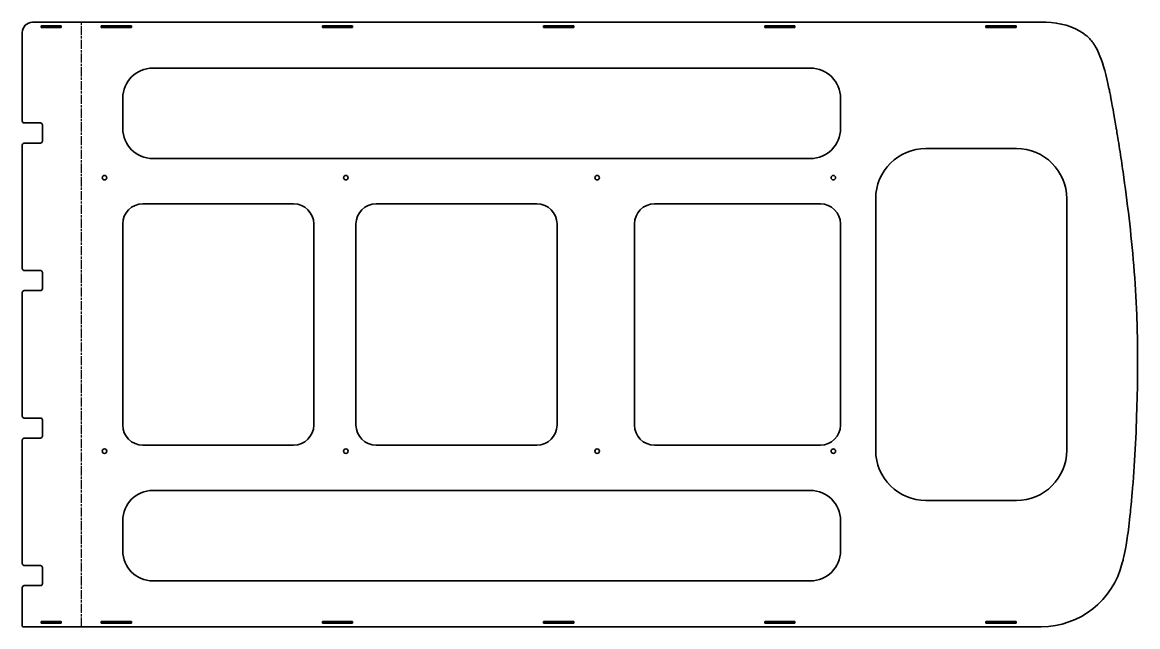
# Model space of a CAD drawing. Header units: inches. Extents: x 0 to 1109, y 0 to 601.
import ezdxf

# ---------------------------------------------------------------- set-up
doc = ezdxf.new("R2010")
doc.units = ezdxf.units.IN
doc.header["$MEASUREMENT"] = 0
doc.linetypes.add('Chain', pattern=[13.68, 9.12, -1.14, 2.28, -1.14])
doc.layers.add('Bend Centerline (ANSI)', color=7, linetype='Chain', lineweight=25)
doc.layers.add('Visible (ANSI)', color=7, linetype='Continuous', lineweight=35)

# ---------------------------------------------------------------- blocks, each defined once
blk = doc.blocks.new('GLD-V003-SPBRFRG002_Chapas Fibra Sujección_GLD-V003-SPBRFRG002 (Desplegada)')
at = {"layer": 'Bend Centerline (ANSI)'}
blk.add_line((-495.7, -300.5), (-495.7, 300.5), dxfattribs=at)
at = {"layer": 'Visible (ANSI)'}
for p, q in [((-544.7, 300.5), (463.8, 300.5)), ((-554.7, 290.5), (-554.7, 202.4)), ((-536.1, 297.1), (-516, 297.1)), ((-536.1, 295.5), (-536.1, 297.1)), ((-516, 295.5), (-536.1, 295.5)), ((-516, 297.1), (-516, 295.5)), ((-476.2, 297.1), (-446.1, 297.1)), ((-476.2, 295.5), (-476.2, 297.1)), ((-446.1, 295.5), (-476.2, 295.5)), ((-446.1, 297.1), (-446.1, 295.5)), ((-256.2, 297.1), (-226.1, 297.1)), ((-256.2, 295.5), (-256.2, 297.1)), ((-226.1, 295.5), (-256.2, 295.5)), ((-226.1, 297.1), (-226.1, 295.5)), ((-36.2, 297.1), (-6.1, 297.1)), ((-36.2, 295.5), (-36.2, 297.1)), ((-6.1, 295.5), (-36.2, 295.5)), ((-6.1, 297.1), (-6.1, 295.5)), ((183.8, 297.1), (213.9, 297.1)), ((183.8, 295.5), (183.8, 297.1)), ((213.9, 295.5), (183.8, 295.5)), ((213.9, 297.1), (213.9, 295.5)), ((403.8, 297.1), (433.9, 297.1)), ((403.8, 295.5), (403.8, 297.1)), ((433.9, 295.5), (403.8, 295.5)), ((433.9, 297.1), (433.9, 295.5)), ((-424.8, 255), (229.2, 255)), ((-454.8, 195), (-454.8, 225)), ((259.2, 225), (259.2, 195)), ((-552.7, 200.4), (-536.7, 200.4)), ((-534.7, 198.4), (-534.7, 182.4)), ((-554.7, 178.4), (-554.7, 55.7)), ((-536.7, 180.4), (-552.7, 180.4)), ((344.2, 175), (434.2, 175)), ((229.2, 165), (-424.8, 165)), ((294.2, -125), (294.2, 125)), ((484.2, 125), (484.2, -125)), ((-434.8, 120), (-284.8, 120)), ((-202.8, 120), (-42.8, 120)), ((74.2, 120), (239.2, 120)), ((-454.8, -100), (-454.8, 100)), ((-264.8, 100), (-264.8, -100)), ((-222.8, -100), (-222.8, 100)), ((-22.8, 100), (-22.8, -100)), ((54.2, -100), (54.2, 100)), ((259.2, 100), (259.2, -100)), ((-552.7, 53.7), (-536.7, 53.7)), ((-534.7, 51.7), (-534.7, 35.7)), ((-536.7, 33.7), (-552.7, 33.7)), ((-554.7, 31.7), (-554.7, -91)), ((-552.7, -93), (-536.7, -93)), ((-534.7, -95), (-534.7, -111)), ((-554.7, -115), (-554.7, -237.7)), ((-536.7, -113), (-552.7, -113)), ((-284.8, -120), (-434.8, -120)), ((-42.8, -120), (-202.8, -120)), ((239.2, -120), (74.2, -120)), ((-424.8, -165), (229.2, -165)), ((434.2, -175), (344.2, -175)), ((-454.8, -225), (-454.8, -195)), ((259.2, -195), (259.2, -225)), ((-552.7, -239.7), (-536.7, -239.7)), ((-534.7, -241.7), (-534.7, -257.7)), ((229.2, -255), (-424.8, -255)), ((-554.7, -261.7), (-554.7, -299.5)), ((-536.7, -259.7), (-552.7, -259.7)), ((-536.1, -295.5), (-516, -295.5)), ((-536.1, -297.1), (-536.1, -295.5)), ((-516, -297.1), (-536.1, -297.1)), ((-516, -295.5), (-516, -297.1)), ((-476.2, -295.5), (-446.1, -295.5)), ((-476.2, -297.1), (-476.2, -295.5)), ((-446.1, -297.1), (-476.2, -297.1)), ((-446.1, -295.5), (-446.1, -297.1)), ((-256.2, -295.5), (-226.1, -295.5)), ((-256.2, -297.1), (-256.2, -295.5)), ((-226.1, -297.1), (-256.2, -297.1)), ((-226.1, -295.5), (-226.1, -297.1)), ((-36.2, -295.5), (-6.1, -295.5)), ((-36.2, -297.1), (-36.2, -295.5)), ((-6.1, -297.1), (-36.2, -297.1)), ((-6.1, -295.5), (-6.1, -297.1)), ((183.8, -295.5), (213.9, -295.5)), ((183.8, -297.1), (183.8, -295.5)), ((213.9, -297.1), (183.8, -297.1)), ((213.9, -295.5), (213.9, -297.1)), ((403.8, -295.5), (433.9, -295.5)), ((403.8, -297.1), (403.8, -295.5)), ((433.9, -297.1), (403.8, -297.1)), ((433.9, -295.5), (433.9, -297.1)), ((-553.7, -300.5), (458.8, -300.5))]:
    blk.add_line(p, q, dxfattribs=at)
for centre in [(-472.9, 146), (-232.9, 146), (17.1, 146), (252.1, 146), (-472.9, -126), (-232.9, -126), (17.1, -126), (252.1, -126)]:
    blk.add_circle(centre, 2.25, dxfattribs=at)
at = {"layer": 'Visible (ANSI)', "extrusion": (0, 0, -1)}
for centre, radius, start, end in [((544.7, 290.5), 10, 360, 90), ((-463.8, 233.6), 66.9, 90, 124.2697), ((552.7, 202.4), 2, 270, 360), ((552.7, 178.4), 2, 0, 90), ((552.7, 55.7), 2, 270, 0), ((552.7, 31.7), 2, 0, 90), ((552.7, -91), 2, 270, 360), ((552.7, -115), 2, 0, 90), ((552.7, -237.7), 2, 270, 360), ((-458.8, -217.5), 83, 193.6123, 270), ((552.7, -261.7), 2, 360, 90), ((553.7, -299.5), 1, 270, 0)]:
    blk.add_arc(centre, radius, start, end, dxfattribs=at)
at = {"layer": 'Visible (ANSI)'}
for centre, radius, start, end in [((-424.8, 225), 30, 90, 180), ((229.2, 225), 30, 360, 90), ((-536.7, 198.4), 2, 360, 90), ((-424.8, 195), 30, 180, 270), ((229.2, 195), 30, 270, 0), ((-536.7, 182.4), 2, 270, 360), ((344.2, 125), 50, 90, 180), ((434.2, 125), 50, 0, 90), ((-434.8, 100), 20, 90, 180), ((-284.8, 100), 20, 360, 90), ((-202.8, 100), 20, 90, 180), ((-42.8, 100), 20, 0, 90), ((74.2, 100), 20, 90, 180), ((239.2, 100), 20, 0, 90), ((-536.7, 51.7), 2, 0, 90), ((-536.7, 35.7), 2, 270, 360), ((-536.7, -95), 2, 360, 90), ((-434.8, -100), 20, 180, 270), ((-284.8, -100), 20, 270, 360), ((-202.8, -100), 20, 180, 270), ((-42.8, -100), 20, 270, 0), ((74.2, -100), 20, 180, 270), ((239.2, -100), 20, 270, 0), ((-536.7, -111), 2, 270, 360), ((344.2, -125), 50, 180, 270), ((434.2, -125), 50, 270, 0), ((-424.8, -195), 30, 90, 180), ((229.2, -195), 30, 360, 90), ((-424.8, -225), 30, 180, 270), ((229.2, -225), 30, 270, 0), ((-536.7, -241.7), 2, 0, 90), ((-536.7, -257.7), 2, 270, 360)]:
    blk.add_arc(centre, radius, start, end, dxfattribs=at)
blk.add_open_spline([(501.5, 288.9), (501.9, 288.6), (502.2, 288.4), (502.6, 288.1), (503.9, 287.1), (505.1, 286.1), (506.4, 284.8), (508.5, 282.7), (510.7, 279.9), (512.9, 276.1), (514.4, 273.5), (515.9, 270.4), (517.2, 267), (520.6, 258.6), (523.5, 247.9), (526.2, 234.8), (526.5, 233.6), (526.8, 232.3), (527.1, 230.7), (528.4, 224.2), (530.2, 214.3), (533.1, 197.1), (533.4, 195.7), (533.6, 194.2), (533.9, 192.6), (534.2, 190.4), (534.6, 188.1), (535, 185.7), (535.6, 182), (536.2, 178.4), (536.8, 174.7), (538, 167), (539.1, 159.4), (540.2, 151.8), (542.4, 136.6), (544.4, 121.4), (546.2, 105.9), (549.8, 74.9), (552.6, 42.7), (553.9, 9.7), (554.3, -1.7), (554.6, -13.2), (554.7, -24.7), (554.7, -33.5), (554.7, -42.3), (554.7, -51.2), (554.6, -60.3), (554.4, -69.6), (554.1, -78.9), (553.3, -109), (551.7, -139.6), (549.3, -167.8), (549, -170.6), (548.8, -173.4), (548.5, -176.1), (548.2, -179.9), (547.9, -183.5), (547.5, -186.8), (546.5, -197.1), (545.5, -205.5), (544.4, -212.4), (544, -215.7), (543.5, -218.7), (543, -221.3), (542.2, -225.8), (541.4, -229.8), (540.5, -233.4), (540.2, -234.7), (539.8, -235.9), (539.5, -237)], degree=3, knots=[-2315.472899, -2315.472899, -2315.472899, -2315.472899, -2295.728352, -2295.728352, -2295.728352, -2222.269733, -2222.269733, -2222.269733, -2096.576814, -2096.576814, -2096.576814, -2012.520628, -2012.520628, -2012.520628, -1802.771522, -1802.771522, -1802.771522, -1782.907049, -1782.907049, -1782.907049, -1697.238332, -1697.238332, -1697.238332, -1690.02932, -1690.02932, -1690.02932, -1679.838878, -1679.838878, -1679.838878, -1664.061021, -1664.061021, -1664.061021, -1630.883711, -1630.883711, -1630.883711, -1564.529089, -1564.529089, -1564.529089, -1431.819845, -1431.819845, -1431.819845, -1385.905982, -1385.905982, -1385.905982, -1350.62333, -1350.62333, -1350.62333, -1314.179321, -1314.179321, -1314.179321, -1196.538796, -1196.538796, -1196.538796, -1184.86502, -1184.86502, -1184.86502, -1168.568766, -1168.568766, -1168.568766, -1119.063197, -1119.063197, -1119.063197, -1095.629026, -1095.629026, -1095.629026, -1056.187173, -1056.187173, -1056.187173, -1042.333811, -1042.333811, -1042.333811, -1042.333811], dxfattribs=at)

msp = doc.modelspace()

# ---------------------------------------------------------------- block references
msp.add_blockref('GLD-V003-SPBRFRG002_Chapas Fibra Sujección_GLD-V003-SPBRFRG002 (Desplegada)', (554.7, 300.5))

doc.saveas('drawing.dxf')
